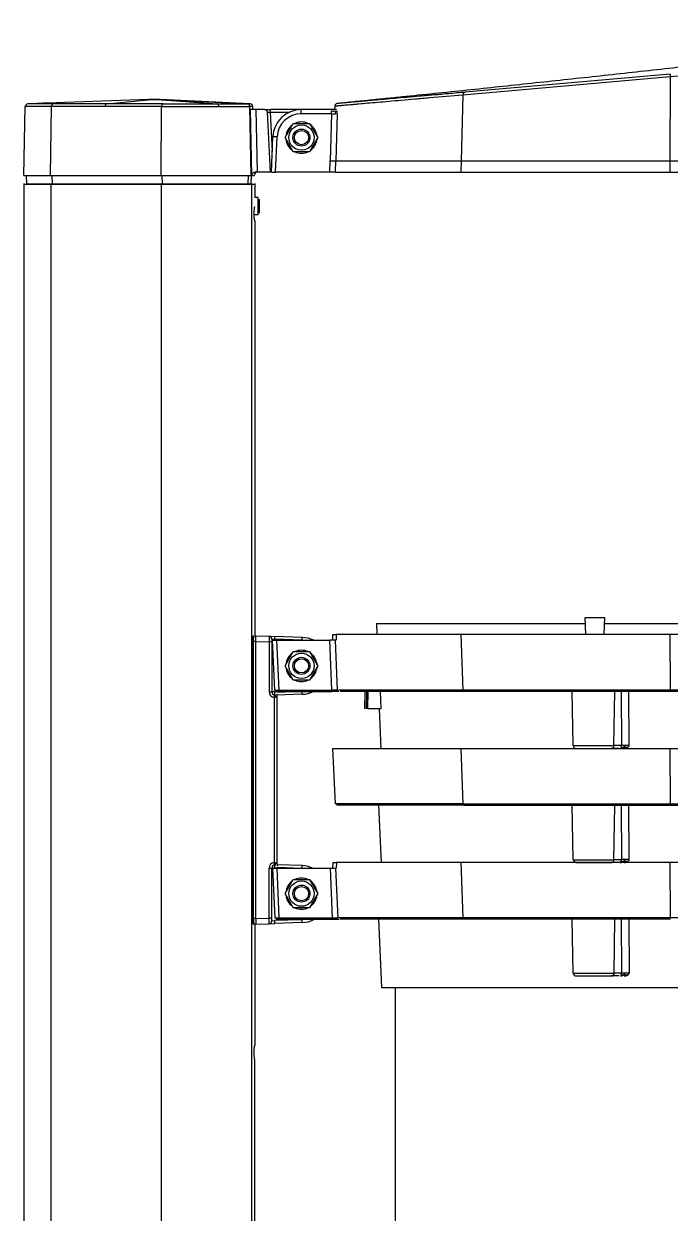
# Model space of a CAD drawing. Extents: x 0 to 170, y 4 to 247.
# Drawn here: x 17.44 to 43.99, y 122.69 to 171.48 of the extents above; entities that cross this region are included whole.
import ezdxf

# ---------------------------------------------------------------- set-up
doc = ezdxf.new("R2010")
doc.units = 0
doc.layers.add('LIVELLO_1', color=160, linetype='Continuous')

# ---------------------------------------------------------------- blocks, each defined once
blk = doc.blocks.new('AI9-BLK1')
at = {"layer": 'LIVELLO_1', "color": 7}
for p, q in [((-62.353, 42.957), (-67.299, 42.784)), ((-64.076, 42.785), (-62.232, 42.957)), ((-62.232, 42.957), (-62.353, 42.957)), ((-62.232, 42.957), (-61.988, 42.957)), ((-61.988, 42.957), (-59.514, 42.784)), ((-61.866, 42.957), (-61.988, 42.957)), ((-58.176, 42.785), (-61.866, 42.957)), ((-61.829, 42.955), (-60.94, 42.914)), ((-67.472, 39.843), (-67.413, 42.669)), ((-66.454, 42.813), (-66.684, 42.806)), ((-66.454, 42.813), (-66.684, 42.806)), ((-66.368, 39.843), (-66.334, 42.67)), ((-61.834, 39.843), (-61.809, 42.67)), ((-61.809, 42.67), (-59.459, 42.669)), ((-61.763, 42.785), (-59.514, 42.784)), ((-58.892, 42.819), (-58.176, 42.785)), ((-57.939, 42.548), (-58.171, 42.548)), ((-58.171, 42.548), (-58.119, 39.845)), ((-58.063, 42.548), (-58.065, 42.67)), ((-57.579, 42.548), (-57.939, 42.548)), ((-57.939, 42.548), (-57.888, 39.976)), ((-57.579, 42.548), (-57.346, 42.548)), ((-56.072, 42.548), (-57.346, 42.548)), ((-56.076, 42.375), (-56.076, 42.547)), ((-54.83, 42.548), (-56.072, 42.548)), ((-54.83, 42.376), (-54.83, 42.498)), ((-54.701, 42.686), (-54.705, 42.547)), ((-57.335, 39.976), (-57.462, 42.437)), ((-56.576, 42.433), (-57.346, 42.433)), ((-54.83, 42.376), (-56.072, 42.376)), ((-54.83, 42.376), (-54.894, 40.448)), ((-54.597, 42.372), (-54.661, 40.444)), ((-57.304, 39.975), (-57.242, 41.429)), ((-57.13, 39.975), (-57.067, 41.424)), ((-54.898, 40.446), (-54.914, 39.975)), ((-54.666, 40.443), (-54.682, 39.975)), ((-54.666, 40.443), (-49.511, 40.443)), ((-49.511, 40.443), (-49.524, 39.975)), ((-49.511, 40.443), (-40.937, 40.443)), ((-40.937, 40.443), (-40.938, 39.975)), ((-67.342, 39.502), (-67.356, 39.843)), ((-66.294, 39.502), (-66.301, 39.843)), ((-61.779, 39.502), (-61.783, 39.843)), ((-58.256, 39.502), (-58.246, 39.843)), ((-58.135, 39.502), (-58.124, 39.843)), ((-58.1, 39.845), (-58.007, 39.845)), ((-57.335, 39.976), (-57.888, 39.976)), ((-57.304, 39.975), (-57.13, 39.975)), ((-54.914, 39.975), (-57.13, 39.975)), ((-54.682, 39.975), (-54.914, 39.975)), ((-54.682, 39.975), (-49.524, 39.975)), ((-67.465, 39.518), (-67.465, -90.124)), ((-66.361, 39.518), (-66.361, -90.124)), ((-61.828, 39.518), (-61.828, -90.124)), ((-58.125, 39.518), (-58.125, -90.124)), ((-57.984, 39.519), (-57.984, 38.937)), ((-57.852, 38.936), (-58.003, 38.936)), ((-57.852, 38.237), (-58.004, 38.237)), ((-57.984, 37.988), (-57.984, 20.946)), ((-44.39, 21.013), (-44.415, 21.712)), ((-44.415, 21.712), (-43.611, 21.712)), ((-43.635, 21.013), (-43.611, 21.712)), ((-54.784, 20.78), (-54.776, 21.013)), ((-54.776, 21.013), (-54.64, 21.013)), ((-54.64, 21.013), (-54.643, 20.78)), ((-52.986, 21.46), (-52.968, 21.013)), ((-52.986, 21.46), (-44.406, 21.46)), ((-49.524, 21.013), (-49.443, 18.735)), ((-43.62, 21.46), (-15.808, 21.46)), ((-40.938, 21.013), (-40.928, 18.735)), ((-58.033, 9.368), (-58.033, 20.726)), ((-57.94, 20.962), (-57.397, 20.942)), ((-57.94, 20.729), (-57.94, 20.962)), ((-57.94, 20.729), (-57.397, 20.709)), ((-57.94, 9.365), (-57.94, 20.729)), ((-57.285, 20.709), (-57.397, 20.709)), ((-57.397, 20.709), (-57.397, 18.664)), ((-57.392, 20.942), (-57.166, 20.935)), ((-57.285, 20.826), (-57.169, 20.817)), ((-57.285, 20.826), (-57.285, 20.709)), ((-57.285, 20.709), (-57.285, 18.664)), ((-57.265, 20.78), (-57.177, 18.735)), ((-57.265, 20.78), (-57.091, 20.78)), ((-56.039, 20.779), (-57.169, 20.817)), ((-56.036, 20.897), (-57.166, 20.935)), ((-57.091, 20.78), (-57.001, 18.735)), ((-57.091, 20.78), (-54.904, 20.78)), ((-54.817, 18.735), (-54.904, 20.78)), ((-54.672, 20.78), (-54.904, 20.78)), ((-54.584, 18.735), (-54.672, 20.78)), ((-57.397, 18.664), (-57.285, 18.664)), ((-57.177, 18.735), (-57.001, 18.735)), ((-57.118, 18.678), (-57.001, 18.678)), ((-56.076, 18.678), (-57.067, 18.642)), ((-57.067, 18.485), (-57.067, 18.564)), ((-56.036, 18.561), (-57.067, 18.524)), ((-57.001, 18.735), (-54.817, 18.735)), ((-57.001, 18.678), (-54.817, 18.678)), ((-54.584, 18.735), (-54.817, 18.735)), ((-54.528, 18.678), (-54.817, 18.678)), ((-49.443, 18.735), (-54.541, 18.735)), ((-49.397, 18.678), (-54.483, 18.678)), ((-53.464, 17.967), (-53.452, 18.678)), ((-53.395, 17.967), (-53.384, 18.678)), ((-53.338, 17.967), (-53.326, 18.678)), ((-52.835, 18.678), (-52.802, 17.967)), ((-40.928, 18.735), (-49.443, 18.735)), ((-40.923, 18.678), (-49.397, 18.678)), ((-44.911, 16.456), (-44.951, 18.678)), ((-43.234, 16.456), (-43.2, 18.678)), ((-42.939, 18.678), (-42.926, 16.456)), ((-42.634, 18.678), (-42.619, 16.463)), ((-12.819, 18.735), (-40.928, 18.735)), ((-12.873, 18.678), (-40.923, 18.678)), ((-57.179, 11.663), (-57.179, 18.431)), ((-57.067, 11.61), (-57.067, 18.485)), ((-52.802, 17.967), (-53.338, 17.967)), ((-52.879, 17.967), (-52.807, 16.331)), ((-54.787, 16.337), (-54.686, 14.064)), ((-49.519, 16.337), (-49.437, 14.064)), ((-44.911, 16.456), (-43.234, 16.456)), ((-44.796, 16.341), (-43.335, 16.341)), ((-43.026, 16.341), (-43.335, 16.341)), ((-42.926, 16.456), (-43.234, 16.456)), ((-40.934, 16.337), (-40.924, 14.064)), ((-54.532, 14.064), (-54.686, 14.064)), ((-54.475, 14.007), (-54.629, 14.007)), ((-49.437, 14.064), (-54.532, 14.064)), ((-49.389, 14.007), (-54.475, 14.007)), ((-52.902, 14.007), (-52.799, 11.665)), ((-40.928, 14.053), (-49.443, 14.053)), ((-40.923, 13.996), (-49.397, 13.996)), ((-44.907, 11.791), (-44.947, 14.007)), ((-43.234, 11.777), (-43.2, 13.996)), ((-42.939, 13.996), (-42.926, 11.777)), ((-42.634, 13.996), (-42.619, 11.783)), ((-12.819, 14.053), (-40.928, 14.053)), ((-12.873, 13.996), (-40.923, 13.996)), ((-44.911, 11.777), (-43.234, 11.777)), ((-42.926, 11.777), (-43.234, 11.777)), ((-57.397, 11.431), (-57.285, 11.431)), ((-57.397, 9.383), (-57.397, 11.431)), ((-57.256, 11.432), (-57.167, 9.392)), ((-57.256, 11.432), (-57.081, 11.432)), ((-57.081, 11.432), (-56.991, 9.393)), ((-57.067, 11.61), (-57.067, 11.53)), ((-56.058, 11.416), (-57.067, 11.452)), ((-54.895, 11.432), (-54.809, 9.393)), ((-54.776, 11.432), (-54.768, 11.665)), ((-54.768, 11.665), (-54.631, 11.665)), ((-54.663, 11.432), (-54.577, 9.392)), ((-54.631, 11.665), (-54.636, 11.432)), ((-49.519, 11.665), (-49.437, 9.392)), ((-44.796, 11.662), (-43.335, 11.662)), ((-43.026, 11.662), (-43.335, 11.662)), ((-40.934, 11.665), (-40.924, 9.392)), ((-57.94, 9.365), (-58.033, 9.368)), ((-57.94, 9.365), (-57.397, 9.383)), ((-57.94, 9.365), (-57.94, 9.132)), ((-57.285, 9.383), (-57.397, 9.383)), ((-57.285, 9.269), (-57.169, 9.277)), ((-56.061, 9.315), (-57.169, 9.277)), ((-57.167, 9.392), (-56.991, 9.393)), ((-56.991, 9.393), (-54.809, 9.393)), ((-54.809, 9.393), (-54.577, 9.392)), ((-54.809, 9.337), (-54.519, 9.337)), ((-49.437, 9.392), (-54.532, 9.392)), ((-49.389, 9.337), (-54.475, 9.337)), ((-52.902, 9.337), (-52.78, 6.539)), ((-40.924, 9.392), (-49.437, 9.392)), ((-40.918, 9.337), (-49.389, 9.337)), ((-44.907, 7.119), (-44.947, 9.337)), ((-43.23, 7.119), (-43.196, 9.337)), ((-42.935, 9.337), (-42.92, 7.119)), ((-42.629, 9.337), (-42.614, 7.125)), ((-12.822, 9.392), (-40.924, 9.392)), ((-57.984, 9.14), (-57.984, 4.158)), ((-57.94, 9.132), (-57.397, 9.152)), ((-57.392, 9.152), (-57.166, 9.159)), ((-56.036, 9.199), (-57.166, 9.159)), ((-44.907, 7.119), (-43.23, 7.119)), ((-44.79, 7.006), (-43.33, 7.006)), ((-43.022, 7.006), (-43.33, 7.006)), ((-42.92, 7.119), (-43.23, 7.119)), ((-52.78, 6.539), (-16.01, 6.539)), ((-58.003, 3.596), (-58.003, -90.124))]:
    blk.add_line(p, q, dxfattribs=at)
for points in [[(-40.923, 43.998), (-49.352, 43.258), (-49.359, 43.258), (-49.364, 43.256), (-49.372, 43.253), (-49.378, 43.25), (-49.385, 43.248), (-49.39, 43.243), (-49.397, 43.239), (-49.402, 43.235), (-49.407, 43.229), (-49.411, 43.222), (-49.415, 43.215), (-49.42, 43.209), (-49.424, 43.201), (-49.427, 43.195), (-49.43, 43.187), (-49.432, 43.18), (-49.433, 43.171), (-49.434, 43.162), (-49.436, 43.154), (-49.436, 43.145)], [(-40.923, 43.998), (-40.923, 43.998), (-40.924, 43.998), (-40.924, 43.997), (-40.925, 43.997), (-40.925, 43.995), (-40.925, 43.992), (-40.927, 43.985), (-40.928, 43.96), (-40.927, 43.92), (-40.925, 43.886)], [(-40.925, 43.886), (-49.436, 43.145), (-49.511, 40.443)], [(-62.11, 42.961), (-62.141, 42.961), (-62.171, 42.96), (-62.202, 42.958), (-62.232, 42.957)], [(-61.988, 42.957), (-62.019, 42.958), (-62.049, 42.96), (-62.08, 42.961), (-62.11, 42.961)], [(-66.269, 42.785), (-66.272, 42.785), (-66.275, 42.784), (-66.278, 42.784), (-66.279, 42.782), (-66.282, 42.782), (-66.283, 42.781), (-66.287, 42.781), (-66.293, 42.776), (-66.297, 42.774), (-66.301, 42.769), (-66.306, 42.765), (-66.308, 42.76), (-66.313, 42.754), (-66.318, 42.748), (-66.32, 42.74), (-66.323, 42.733), (-66.327, 42.718), (-66.332, 42.701), (-66.333, 42.687), (-66.334, 42.67)], [(-64.076, 42.785), (-64.079, 42.785), (-64.08, 42.785), (-64.083, 42.784), (-64.084, 42.784), (-64.087, 42.782), (-64.089, 42.782), (-64.092, 42.781), (-64.093, 42.779), (-64.097, 42.776), (-64.101, 42.771), (-64.104, 42.768), (-64.109, 42.762), (-64.112, 42.757), (-64.115, 42.751), (-64.118, 42.744), (-64.123, 42.73), (-64.126, 42.714), (-64.13, 42.698), (-64.13, 42.686), (-64.132, 42.67)], [(-61.763, 42.785), (-61.764, 42.785), (-61.765, 42.784), (-61.767, 42.784), (-61.768, 42.782), (-61.771, 42.782), (-61.773, 42.781), (-61.775, 42.781), (-61.776, 42.778), (-61.777, 42.776), (-61.782, 42.774), (-61.785, 42.769), (-61.787, 42.765), (-61.79, 42.76), (-61.793, 42.754), (-61.797, 42.74), (-61.802, 42.725), (-61.805, 42.71), (-61.808, 42.693), (-61.809, 42.67)], [(-59.459, 42.669), (-59.459, 42.687), (-59.461, 42.704), (-59.464, 42.72), (-59.47, 42.735), (-59.471, 42.743), (-59.475, 42.75), (-59.478, 42.755), (-59.482, 42.762), (-59.485, 42.765), (-59.489, 42.769), (-59.493, 42.774), (-59.495, 42.776), (-59.496, 42.778), (-59.499, 42.778), (-59.502, 42.781), (-59.503, 42.781), (-59.507, 42.782), (-59.508, 42.782), (-59.51, 42.784), (-59.512, 42.784), (-59.514, 42.784)], [(-58.129, 39.843), (-58.189, 42.67), (-58.189, 42.68), (-58.19, 42.69), (-58.192, 42.698), (-58.195, 42.706), (-58.197, 42.714), (-58.202, 42.721), (-58.205, 42.728), (-58.209, 42.737), (-58.216, 42.744), (-58.221, 42.751), (-58.228, 42.757), (-58.236, 42.762), (-58.241, 42.768), (-58.25, 42.771), (-58.257, 42.775), (-58.265, 42.778), (-58.273, 42.781), (-58.282, 42.782), (-58.29, 42.784), (-58.299, 42.785)], [(-57.262, 40.829), (-57.346, 42.433), (-57.346, 42.548)], [(-54.624, 42.548), (-54.727, 42.548), (-54.83, 42.548)], [(-56.403, 41.982), (-55.732, 41.982), (-55.395, 41.399), (-55.732, 40.817), (-56.403, 40.817), (-56.74, 41.399), (-56.403, 41.982)], [(-54.83, 42.376), (-54.787, 42.375), (-54.745, 42.374), (-54.707, 42.374), (-54.672, 42.372)], [(-57.067, 41.424), (-57.133, 41.427), (-57.189, 41.429), (-57.227, 41.43), (-57.239, 41.43), (-57.24, 41.429), (-57.242, 41.429)], [(-54.898, 40.446), (-54.814, 40.443), (-54.741, 40.44), (-54.69, 40.44), (-54.666, 40.443)], [(-67.472, 39.843), (-66.368, 39.843), (-61.834, 39.843), (-58.129, 39.843), (-58.007, 39.843)], [(-49.524, 39.975), (-40.938, 39.975), (-12.729, 39.975), (-11.67, 39.975)], [(-67.471, 39.491), (-66.366, 39.491), (-61.834, 39.491), (-58.129, 39.491), (-58.007, 39.491)], [(-67.342, 39.502), (-66.294, 39.502), (-61.779, 39.502), (-58.256, 39.502), (-58.135, 39.502)], [(-57.852, 38.237), (-57.852, 38.586), (-57.852, 38.936)], [(-57.794, 38.295), (-57.794, 38.586), (-57.794, 38.878)], [(-11.669, 21.013), (-12.729, 21.013), (-40.938, 21.013), (-49.524, 21.013), (-54.64, 21.013)], [(-57.169, 20.817), (-57.167, 20.863), (-57.166, 20.901), (-57.166, 20.925), (-57.166, 20.935)], [(-56.039, 20.78), (-56.037, 20.823), (-56.036, 20.861), (-56.036, 20.887), (-56.036, 20.897)], [(-56.403, 20.311), (-55.732, 20.311), (-55.395, 19.728), (-55.732, 19.146), (-56.403, 19.146), (-56.74, 19.728), (-56.403, 20.311)], [(-57.067, 18.656), (-57.169, 18.664), (-57.285, 18.664)], [(-57.185, 18.431), (-57.181, 18.476), (-57.178, 18.513), (-57.178, 18.539), (-57.178, 18.546), (-57.178, 18.547)], [(-57.169, 18.664), (-57.173, 18.619), (-57.177, 18.581), (-57.178, 18.556), (-57.178, 18.547)], [(-56.036, 18.561), (-56.036, 18.561), (-56.036, 18.573), (-56.036, 18.601), (-56.037, 18.638), (-56.039, 18.678)], [(-11.67, 16.331), (-12.729, 16.331), (-40.938, 16.331), (-49.524, 16.331), (-54.64, 16.331), (-54.794, 16.331)], [(-43.335, 16.341), (-43.327, 16.343), (-43.32, 16.344), (-43.313, 16.345), (-43.303, 16.348), (-43.296, 16.351), (-43.289, 16.355), (-43.283, 16.361), (-43.276, 16.365), (-43.27, 16.371), (-43.264, 16.377), (-43.259, 16.384), (-43.254, 16.389), (-43.249, 16.398), (-43.245, 16.405), (-43.242, 16.414), (-43.239, 16.422), (-43.237, 16.43), (-43.235, 16.439), (-43.234, 16.449), (-43.234, 16.456)], [(-42.955, 16.377), (-42.951, 16.384), (-42.944, 16.389), (-42.94, 16.398), (-42.936, 16.405), (-42.935, 16.414), (-42.93, 16.422), (-42.929, 16.43), (-42.927, 16.439), (-42.926, 16.449), (-42.926, 16.456)], [(-42.79, 16.463), (-42.832, 16.462), (-42.869, 16.46), (-42.9, 16.459), (-42.926, 16.456)], [(-42.619, 16.463), (-42.66, 16.463), (-42.703, 16.463), (-42.749, 16.463), (-42.79, 16.463)], [(-43.335, 11.662), (-43.327, 11.662), (-43.32, 11.662), (-43.313, 11.665), (-43.303, 11.666), (-43.298, 11.671), (-43.289, 11.673), (-43.283, 11.678), (-43.276, 11.682), (-43.27, 11.689), (-43.264, 11.695), (-43.259, 11.702), (-43.254, 11.709), (-43.249, 11.716), (-43.245, 11.724), (-43.242, 11.732), (-43.239, 11.74), (-43.237, 11.747), (-43.235, 11.759), (-43.234, 11.767), (-43.234, 11.777)], [(-42.955, 11.695), (-42.951, 11.702), (-42.944, 11.709), (-42.94, 11.716), (-42.936, 11.724), (-42.935, 11.732), (-42.93, 11.74), (-42.929, 11.747), (-42.927, 11.759), (-42.926, 11.767), (-42.926, 11.777)], [(-42.79, 11.781), (-42.832, 11.781), (-42.869, 11.78), (-42.9, 11.779), (-42.926, 11.777)], [(-42.619, 11.783), (-42.66, 11.783), (-42.703, 11.783), (-42.749, 11.783), (-42.79, 11.781)], [(-57.067, 11.439), (-57.169, 11.431), (-57.285, 11.431)], [(-57.285, 9.269), (-57.285, 9.383), (-57.285, 11.431)], [(-57.178, 11.547), (-57.178, 11.547), (-57.178, 11.55), (-57.178, 11.57), (-57.181, 11.601), (-57.182, 11.643), (-57.185, 11.663)], [(-57.178, 11.547), (-57.178, 11.547), (-57.178, 11.536), (-57.177, 11.509), (-57.172, 11.469), (-57.169, 11.431)], [(-57.081, 11.432), (-54.895, 11.432), (-54.665, 11.432)], [(-56.039, 11.416), (-56.037, 11.462), (-56.036, 11.497), (-56.036, 11.524), (-56.036, 11.533)], [(-11.672, 11.665), (-12.732, 11.665), (-40.934, 11.665), (-49.519, 11.665), (-54.631, 11.665)], [(-56.403, 10.967), (-55.732, 10.967), (-55.395, 10.384), (-55.732, 9.801), (-56.403, 9.801), (-56.74, 10.384), (-56.403, 10.967)], [(-57.166, 9.159), (-57.166, 9.159), (-57.166, 9.171), (-57.166, 9.198), (-57.167, 9.237), (-57.169, 9.277)], [(-57.109, 9.337), (-56.991, 9.337), (-54.809, 9.337)], [(-56.036, 9.199), (-56.036, 9.199), (-56.036, 9.211), (-56.036, 9.237), (-56.037, 9.276), (-56.039, 9.315)], [(-43.33, 7.006), (-43.322, 7.006), (-43.315, 7.007), (-43.306, 7.008), (-43.299, 7.01), (-43.292, 7.014), (-43.285, 7.017), (-43.277, 7.021), (-43.271, 7.026), (-43.264, 7.033), (-43.26, 7.038), (-43.254, 7.045), (-43.249, 7.053), (-43.245, 7.06), (-43.241, 7.067), (-43.237, 7.075), (-43.235, 7.084), (-43.232, 7.094), (-43.231, 7.102), (-43.23, 7.111), (-43.23, 7.119)], [(-42.951, 7.038), (-42.946, 7.045), (-42.94, 7.053), (-42.936, 7.06), (-42.932, 7.067), (-42.929, 7.075), (-42.926, 7.084), (-42.925, 7.094), (-42.922, 7.102), (-42.922, 7.111), (-42.92, 7.119)], [(-42.786, 7.125), (-42.827, 7.124), (-42.864, 7.124), (-42.895, 7.121), (-42.92, 7.119)], [(-42.614, 7.125), (-42.656, 7.126), (-42.699, 7.126), (-42.743, 7.125), (-42.786, 7.125)]]:
    blk.add_lwpolyline(points, dxfattribs=at)
for centre, radius in [((-56.068, 41.399), 0.519), ((-56.068, 41.399), 0.35), ((-56.068, 41.399), 0.292), ((-56.068, 19.728), 0.519), ((-56.068, 19.728), 0.35), ((-56.068, 19.728), 0.292), ((-56.068, 10.384), 0.519), ((-56.068, 10.384), 0.35), ((-56.068, 10.384), 0.292)]:
    blk.add_circle(centre, radius, dxfattribs=at)
for points, knots in [([(-17.348, 46.068), (-18.236, 45.998), (-19.123, 45.93), (-20.011, 45.864), (-20.898, 45.797), (-21.786, 45.73), (-22.674, 45.667), (-23.563, 45.603), (-24.45, 45.542), (-25.339, 45.479), (-25.783, 45.448), (-26.227, 45.418), (-26.671, 45.387), (-27.115, 45.359), (-27.56, 45.327), (-28.004, 45.299), (-28.447, 45.268), (-28.892, 45.24), (-29.337, 45.211), (-29.779, 45.181), (-30.224, 45.152), (-30.669, 45.123), (-31.113, 45.095), (-31.558, 45.066), (-32.001, 45.038), (-32.223, 45.024), (-32.445, 45.011), (-32.668, 44.997), (-32.89, 44.984), (-33.113, 44.969), (-33.335, 44.956), (-33.557, 44.942), (-33.777, 44.927), (-34.001, 44.913), (-34.112, 44.906), (-34.223, 44.9), (-34.334, 44.893), (-34.445, 44.886), (-34.556, 44.879), (-34.667, 44.872), (-34.779, 44.866), (-34.889, 44.858), (-34.999, 44.851), (-35.112, 44.844), (-35.221, 44.838), (-35.334, 44.831), (-35.389, 44.828), (-35.446, 44.825), (-35.5, 44.821), (-35.556, 44.818), (-35.611, 44.815), (-35.668, 44.811), (-35.723, 44.808), (-35.778, 44.805), (-35.833, 44.801), (-35.888, 44.797), (-35.945, 44.794), (-36, 44.788), (-36.028, 44.787), (-36.056, 44.784), (-36.083, 44.78), (-36.111, 44.777), (-36.138, 44.774), (-36.166, 44.771), (-36.221, 44.766), (-36.276, 44.76), (-36.333, 44.753), (-36.387, 44.747), (-36.442, 44.742), (-36.497, 44.734), (-36.554, 44.727), (-36.609, 44.722), (-36.663, 44.714), (-36.775, 44.703), (-36.885, 44.69), (-36.996, 44.678), (-37.106, 44.665), (-37.216, 44.652), (-37.327, 44.641), (-37.438, 44.628), (-37.547, 44.615), (-37.66, 44.603), (-37.769, 44.591), (-37.88, 44.578), (-37.991, 44.565), (-38.211, 44.541), (-38.432, 44.516), (-38.655, 44.49), (-38.875, 44.468), (-39.098, 44.442), (-39.319, 44.418), (-39.539, 44.394), (-39.76, 44.368), (-39.983, 44.344), (-40.424, 44.295), (-40.866, 44.245), (-41.309, 44.198), (-41.752, 44.148), (-42.194, 44.1), (-42.637, 44.052), (-43.079, 44.002), (-43.521, 43.956), (-43.964, 43.907), (-44.406, 43.859), (-44.849, 43.812), (-45.292, 43.763), (-45.734, 43.716), (-46.177, 43.669), (-46.62, 43.622), (-47.062, 43.574), (-47.505, 43.526), (-47.948, 43.48), (-48.389, 43.433), (-48.833, 43.387), (-49.276, 43.34), (-49.719, 43.294), (-50.161, 43.248), (-50.603, 43.202), (-51.047, 43.155), (-51.49, 43.111), (-51.933, 43.066), (-52.154, 43.042), (-52.375, 43.021), (-52.597, 42.998), (-52.818, 42.975), (-53.04, 42.954), (-53.262, 42.931), (-53.484, 42.908), (-53.704, 42.887), (-53.926, 42.866), (-54.147, 42.842), (-54.368, 42.819), (-54.59, 42.798)], [0, 0, 0, 0, 1, 1, 1, 2, 2, 2, 3, 3, 3, 4, 4, 4, 5, 5, 5, 6, 6, 6, 7, 7, 7, 8, 8, 8, 9, 9, 9, 10, 10, 10, 11, 11, 11, 12, 12, 12, 13, 13, 13, 14, 14, 14, 15, 15, 15, 16, 16, 16, 17, 17, 17, 18, 18, 18, 19, 19, 19, 20, 20, 20, 21, 21, 21, 22, 22, 22, 23, 23, 23, 24, 24, 24, 25, 25, 25, 26, 26, 26, 27, 27, 27, 28, 28, 28, 29, 29, 29, 30, 30, 30, 31, 31, 31, 32, 32, 32, 33, 33, 33, 34, 34, 34, 35, 35, 35, 36, 36, 36, 37, 37, 37, 38, 38, 38, 39, 39, 39, 40, 40, 40, 41, 41, 41, 42, 42, 42, 43, 43, 43, 44, 44, 44, 44]), ([(-17.258, 46.035), (-17.258, 46.035), (-17.258, 46.035), (-17.258, 46.035), (-17.258, 46.035), (-17.259, 46.035), (-17.259, 46.034), (-17.259, 46.034), (-17.261, 46.034), (-17.261, 46.034), (-17.261, 46.034), (-17.264, 46.034), (-17.264, 46.034), (-17.264, 46.034), (-17.268, 46.034), (-17.268, 46.034), (-17.269, 46.034), (-17.272, 46.034), (-17.275, 46.034), (-17.278, 46.033), (-17.283, 46.033), (-17.286, 46.033), (-17.29, 46.031), (-17.294, 46.031), (-17.299, 46.031), (-17.303, 46.031), (-17.308, 46.03), (-17.313, 46.03), (-17.319, 46.03), (-17.325, 46.03), (-17.329, 46.028), (-17.344, 46.028), (-17.357, 46.026), (-17.369, 46.026), (-17.384, 46.023), (-17.4, 46.023), (-17.416, 46.021), (-17.435, 46.018), (-17.454, 46.017), (-17.471, 46.016), (-17.491, 46.014), (-17.512, 46.013), (-17.533, 46.008), (-17.556, 46.007), (-17.579, 46.006), (-17.601, 46.003), (-17.627, 46.001), (-17.652, 46), (-17.676, 45.997), (-17.733, 45.991), (-17.789, 45.987), (-17.845, 45.981), (-17.908, 45.976), (-17.972, 45.97), (-18.035, 45.964), (-18.106, 45.959), (-18.177, 45.952), (-18.247, 45.945), (-18.324, 45.938), (-18.401, 45.93), (-18.478, 45.925), (-18.563, 45.916), (-18.646, 45.909), (-18.728, 45.902), (-18.816, 45.895), (-18.905, 45.886), (-18.994, 45.878), (-19.087, 45.869), (-19.181, 45.861), (-19.274, 45.852), (-19.373, 45.844), (-19.472, 45.835), (-19.569, 45.825), (-19.672, 45.817), (-19.776, 45.807), (-19.88, 45.798), (-20.098, 45.78), (-20.317, 45.759), (-20.537, 45.74), (-20.652, 45.73), (-20.767, 45.72), (-20.881, 45.71), (-21.001, 45.698), (-21.119, 45.688), (-21.238, 45.677), (-21.36, 45.667), (-21.484, 45.655), (-21.606, 45.644), (-21.733, 45.632), (-21.859, 45.622), (-21.984, 45.611), (-22.245, 45.589), (-22.507, 45.564), (-22.768, 45.54), (-23.041, 45.515), (-23.316, 45.491), (-23.589, 45.466), (-23.875, 45.441), (-24.16, 45.415), (-24.445, 45.389), (-24.741, 45.363), (-25.038, 45.335), (-25.334, 45.309), (-25.642, 45.281), (-25.948, 45.254), (-26.256, 45.225), (-26.575, 45.197), (-26.891, 45.169), (-27.211, 45.139), (-27.538, 45.109), (-27.867, 45.078), (-28.196, 45.048), (-28.534, 45.017), (-28.874, 44.985), (-29.213, 44.954), (-29.563, 44.923), (-29.913, 44.889), (-30.262, 44.856), (-30.623, 44.824), (-30.984, 44.79), (-31.344, 44.757), (-32.097, 44.686), (-32.851, 44.615), (-33.603, 44.544), (-33.996, 44.509), (-34.388, 44.472), (-34.78, 44.434), (-35.181, 44.398), (-35.582, 44.36), (-35.984, 44.324), (-36.393, 44.286), (-36.801, 44.248), (-37.21, 44.212), (-37.415, 44.192), (-37.623, 44.174), (-37.829, 44.157), (-38.036, 44.138), (-38.242, 44.12), (-38.448, 44.102), (-38.862, 44.066), (-39.275, 44.031), (-39.688, 43.994), (-40.1, 43.958), (-40.513, 43.923), (-40.925, 43.886), (-40.925, 43.886), (-40.937, 40.443), (-40.937, 40.443), (-40.937, 40.443), (-12.744, 40.443), (-12.744, 40.443), (-12.744, 40.443), (-11.685, 40.443), (-11.685, 40.443)], [0, 0, 0, 0, 1, 1, 1, 2, 2, 2, 3, 3, 3, 4, 4, 4, 5, 5, 5, 6, 6, 6, 7, 7, 7, 8, 8, 8, 9, 9, 9, 10, 10, 10, 11, 11, 11, 12, 12, 12, 13, 13, 13, 14, 14, 14, 15, 15, 15, 16, 16, 16, 17, 17, 17, 18, 18, 18, 19, 19, 19, 20, 20, 20, 21, 21, 21, 22, 22, 22, 23, 23, 23, 24, 24, 24, 25, 25, 25, 26, 26, 26, 27, 27, 27, 28, 28, 28, 29, 29, 29, 30, 30, 30, 31, 31, 31, 32, 32, 32, 33, 33, 33, 34, 34, 34, 35, 35, 35, 36, 36, 36, 37, 37, 37, 38, 38, 38, 39, 39, 39, 40, 40, 40, 41, 41, 41, 42, 42, 42, 43, 43, 43, 44, 44, 44, 45, 45, 45, 46, 46, 46, 47, 47, 47, 48, 48, 48, 49, 49, 49, 50, 50, 50, 51, 51, 51, 51]), ([(-61.829, 42.955), (-61.638, 42.947), (-61.446, 42.938), (-61.254, 42.928), (-61.084, 42.92), (-60.916, 42.913), (-60.748, 42.904), (-60.57, 42.897), (-60.393, 42.89), (-60.214, 42.88), (-60.025, 42.872), (-59.836, 42.864), (-59.649, 42.854), (-59.456, 42.846), (-59.263, 42.836), (-59.069, 42.828), (-58.931, 42.821), (-58.795, 42.815), (-58.658, 42.808), (-58.497, 42.801), (-58.337, 42.792), (-58.176, 42.785)], [0, 0, 0, 0, 1, 1, 1, 2, 2, 2, 3, 3, 3, 4, 4, 4, 5, 5, 5, 6, 6, 6, 7, 7, 7, 7]), ([(-49.436, 43.145), (-49.889, 43.107), (-50.344, 43.067), (-50.799, 43.028), (-51.001, 43.009), (-51.204, 42.992), (-51.409, 42.972), (-51.594, 42.957), (-51.782, 42.941), (-51.97, 42.925), (-52.139, 42.91), (-52.309, 42.894), (-52.481, 42.88), (-52.635, 42.867), (-52.788, 42.852), (-52.942, 42.839), (-53.078, 42.828), (-53.215, 42.816), (-53.351, 42.805), (-53.469, 42.794), (-53.588, 42.782), (-53.706, 42.772), (-53.76, 42.768), (-53.811, 42.764), (-53.864, 42.758), (-53.912, 42.755), (-53.961, 42.751), (-54.009, 42.747), (-54.051, 42.743), (-54.096, 42.738), (-54.14, 42.735), (-54.179, 42.731), (-54.218, 42.728), (-54.257, 42.724), (-54.291, 42.721), (-54.326, 42.718), (-54.361, 42.715), (-54.39, 42.713), (-54.421, 42.71), (-54.451, 42.707), (-54.477, 42.706), (-54.501, 42.703), (-54.528, 42.701), (-54.538, 42.7), (-54.548, 42.7), (-54.56, 42.698), (-54.57, 42.697), (-54.58, 42.697), (-54.589, 42.696), (-54.597, 42.694), (-54.606, 42.694), (-54.615, 42.694), (-54.622, 42.693), (-54.631, 42.693), (-54.638, 42.693), (-54.644, 42.691), (-54.65, 42.691), (-54.657, 42.691), (-54.663, 42.69), (-54.667, 42.689), (-54.673, 42.689), (-54.677, 42.689), (-54.68, 42.689), (-54.685, 42.687), (-54.685, 42.687), (-54.69, 42.687), (-54.69, 42.687), (-54.69, 42.687), (-54.692, 42.687), (-54.694, 42.687), (-54.694, 42.687), (-54.697, 42.687), (-54.697, 42.687), (-54.697, 42.687), (-54.698, 42.687), (-54.698, 42.687), (-54.699, 42.686), (-54.699, 42.686), (-54.701, 42.686)], [0, 0, 0, 0, 1, 1, 1, 2, 2, 2, 3, 3, 3, 4, 4, 4, 5, 5, 5, 6, 6, 6, 7, 7, 7, 8, 8, 8, 9, 9, 9, 10, 10, 10, 11, 11, 11, 12, 12, 12, 13, 13, 13, 14, 14, 14, 15, 15, 15, 16, 16, 16, 17, 17, 17, 18, 18, 18, 19, 19, 19, 20, 20, 20, 21, 21, 21, 22, 22, 22, 23, 23, 23, 24, 24, 24, 25, 25, 25, 26, 26, 26, 26]), ([(-49.352, 43.258), (-49.572, 43.239), (-49.791, 43.219), (-50.01, 43.201), (-50.216, 43.184), (-50.422, 43.164), (-50.628, 43.147), (-50.82, 43.13), (-51.012, 43.113), (-51.204, 43.094), (-51.382, 43.08), (-51.56, 43.064), (-51.738, 43.049), (-51.902, 43.035), (-52.066, 43.021), (-52.229, 43.006), (-52.378, 42.994), (-52.527, 42.978), (-52.676, 42.965), (-52.809, 42.955), (-52.944, 42.944), (-53.076, 42.931), (-53.196, 42.92), (-53.315, 42.91), (-53.432, 42.9), (-53.535, 42.892), (-53.639, 42.882), (-53.742, 42.873), (-53.829, 42.866), (-53.916, 42.857), (-54.003, 42.85), (-54.074, 42.843), (-54.147, 42.838), (-54.218, 42.83), (-54.274, 42.826), (-54.329, 42.821), (-54.385, 42.816), (-54.425, 42.813), (-54.464, 42.811), (-54.503, 42.806), (-54.528, 42.805), (-54.551, 42.804), (-54.575, 42.799)], [0, 0, 0, 0, 1, 1, 1, 2, 2, 2, 3, 3, 3, 4, 4, 4, 5, 5, 5, 6, 6, 6, 7, 7, 7, 8, 8, 8, 9, 9, 9, 10, 10, 10, 11, 11, 11, 12, 12, 12, 13, 13, 13, 14, 14, 14, 14]), ([(-66.334, 42.67), (-66.334, 42.67), (-66.603, 42.67), (-66.603, 42.67), (-66.603, 42.67), (-66.842, 42.67), (-66.842, 42.67), (-66.842, 42.67), (-66.946, 42.67), (-66.946, 42.67), (-66.946, 42.67), (-67.042, 42.67), (-67.042, 42.67), (-67.072, 42.67), (-67.099, 42.669), (-67.128, 42.669), (-67.128, 42.669), (-67.202, 42.669), (-67.202, 42.669), (-67.202, 42.669), (-67.266, 42.669), (-67.266, 42.669), (-67.266, 42.669), (-67.318, 42.669), (-67.318, 42.669), (-67.318, 42.669), (-67.341, 42.669), (-67.341, 42.669), (-67.341, 42.669), (-67.36, 42.669), (-67.36, 42.669), (-67.36, 42.669), (-67.377, 42.669), (-67.377, 42.669), (-67.377, 42.669), (-67.389, 42.669), (-67.389, 42.669), (-67.389, 42.669), (-67.399, 42.669), (-67.399, 42.669), (-67.399, 42.669), (-67.407, 42.669), (-67.407, 42.669), (-67.407, 42.669), (-67.41, 42.669), (-67.41, 42.669), (-67.41, 42.669), (-67.411, 42.669), (-67.411, 42.669), (-67.411, 42.669), (-67.413, 42.669), (-67.413, 42.669)], [0, 0, 0, 0, 1, 1, 1, 2, 2, 2, 3, 3, 3, 4, 4, 4, 5, 5, 5, 6, 6, 6, 7, 7, 7, 8, 8, 8, 9, 9, 9, 10, 10, 10, 11, 11, 11, 12, 12, 12, 13, 13, 13, 14, 14, 14, 15, 15, 15, 16, 16, 16, 17, 17, 17, 17]), ([(-66.269, 42.785), (-66.357, 42.785), (-66.442, 42.785), (-66.528, 42.784), (-66.528, 42.784), (-66.754, 42.784), (-66.754, 42.784), (-66.754, 42.784), (-66.854, 42.784), (-66.854, 42.784), (-66.854, 42.784), (-66.946, 42.784), (-66.946, 42.784), (-66.946, 42.784), (-67.028, 42.784), (-67.028, 42.784), (-67.028, 42.784), (-67.099, 42.784), (-67.099, 42.784), (-67.099, 42.784), (-67.16, 42.784), (-67.16, 42.784), (-67.16, 42.784), (-67.211, 42.784), (-67.211, 42.784), (-67.211, 42.784), (-67.233, 42.784), (-67.233, 42.784), (-67.233, 42.784), (-67.25, 42.784), (-67.25, 42.784), (-67.25, 42.784), (-67.266, 42.784), (-67.266, 42.784), (-67.27, 42.784), (-67.273, 42.784), (-67.277, 42.784), (-67.277, 42.784), (-67.288, 42.784), (-67.288, 42.784), (-67.288, 42.784), (-67.292, 42.784), (-67.292, 42.784), (-67.292, 42.784), (-67.295, 42.784), (-67.295, 42.784), (-67.295, 42.784), (-67.298, 42.784), (-67.298, 42.784), (-67.298, 42.784), (-67.299, 42.784), (-67.299, 42.784), (-67.299, 42.784), (-67.301, 42.784), (-67.301, 42.784)], [0, 0, 0, 0, 1, 1, 1, 2, 2, 2, 3, 3, 3, 4, 4, 4, 5, 5, 5, 6, 6, 6, 7, 7, 7, 8, 8, 8, 9, 9, 9, 10, 10, 10, 11, 11, 11, 12, 12, 12, 13, 13, 13, 14, 14, 14, 15, 15, 15, 16, 16, 16, 17, 17, 17, 18, 18, 18, 18]), ([(-64.132, 42.67), (-64.132, 42.67), (-64.88, 42.67), (-64.88, 42.67), (-64.88, 42.67), (-65.614, 42.67), (-65.614, 42.67), (-65.855, 42.67), (-66.093, 42.67), (-66.334, 42.67)], [0, 0, 0, 0, 1, 1, 1, 2, 2, 2, 3, 3, 3, 3]), ([(-61.809, 42.67), (-62.07, 42.67), (-62.334, 42.67), (-62.595, 42.67), (-62.595, 42.67), (-63.369, 42.67), (-63.369, 42.67), (-63.369, 42.67), (-64.132, 42.67), (-64.132, 42.67)], [0, 0, 0, 0, 1, 1, 1, 2, 2, 2, 3, 3, 3, 3]), ([(-58.065, 42.67), (-58.065, 42.67), (-58.068, 42.67), (-58.068, 42.67), (-58.068, 42.67), (-58.075, 42.67), (-58.075, 42.67), (-58.075, 42.67), (-58.089, 42.67), (-58.089, 42.67), (-58.089, 42.67), (-58.106, 42.67), (-58.106, 42.67), (-58.106, 42.67), (-58.128, 42.67), (-58.128, 42.67), (-58.128, 42.67), (-58.155, 42.67), (-58.155, 42.67), (-58.167, 42.67), (-58.177, 42.67), (-58.189, 42.67)], [0, 0, 0, 0, 1, 1, 1, 2, 2, 2, 3, 3, 3, 4, 4, 4, 5, 5, 5, 6, 6, 6, 7, 7, 7, 7]), ([(-57.462, 42.437), (-57.462, 42.437), (-57.462, 42.437), (-57.462, 42.437), (-57.462, 42.437), (-57.46, 42.437), (-57.46, 42.437), (-57.46, 42.437), (-57.457, 42.437), (-57.457, 42.437), (-57.457, 42.437), (-57.452, 42.437), (-57.452, 42.437), (-57.452, 42.437), (-57.445, 42.437), (-57.445, 42.437), (-57.445, 42.437), (-57.437, 42.437), (-57.437, 42.437), (-57.43, 42.437), (-57.425, 42.436), (-57.419, 42.436), (-57.411, 42.436), (-57.404, 42.436), (-57.397, 42.436), (-57.389, 42.436), (-57.379, 42.435), (-57.372, 42.435), (-57.364, 42.435), (-57.355, 42.435), (-57.346, 42.433)], [0, 0, 0, 0, 1, 1, 1, 2, 2, 2, 3, 3, 3, 4, 4, 4, 5, 5, 5, 6, 6, 6, 7, 7, 7, 8, 8, 8, 9, 9, 9, 10, 10, 10, 10]), ([(-57.888, 39.976), (-57.888, 39.976), (-57.973, 39.976), (-57.973, 39.976), (-58, 39.976), (-58.028, 39.968), (-58.051, 39.952), (-58.071, 39.939), (-58.087, 39.922), (-58.1, 39.904), (-58.11, 39.884), (-58.117, 39.864), (-58.119, 39.845)], [0, 0, 0, 0, 1, 1, 1, 2, 2, 2, 3, 3, 3, 4, 4, 4, 4]), ([(-57.878, 39.976), (-57.949, 39.976), (-58.007, 39.918), (-58.007, 39.847), (-58.007, 39.847), (-58.007, 39.845), (-58.007, 39.845)], [0, 0, 0, 0, 1, 1, 1, 2, 2, 2, 2]), ([(-57.984, 37.988), (-57.984, 37.988), (-57.984, 37.988), (-57.984, 37.988), (-57.984, 37.988), (-57.984, 37.99), (-57.984, 37.99), (-57.984, 37.99), (-57.984, 37.993), (-57.984, 37.993), (-57.984, 37.993), (-57.984, 37.994), (-57.984, 37.994), (-57.984, 37.994), (-57.984, 37.998), (-57.984, 37.998), (-57.984, 37.998), (-57.984, 38.004), (-57.984, 38.004), (-57.999, 38.008), (-57.999, 38.011), (-57.999, 38.015), (-57.999, 38.015), (-57.999, 38.032), (-57.999, 38.032), (-57.999, 38.032), (-57.999, 38.051), (-57.999, 38.051), (-57.999, 38.051), (-57.999, 38.072), (-57.999, 38.072), (-57.999, 38.072), (-57.999, 38.098), (-57.999, 38.098), (-58.013, 38.116), (-58.013, 38.133), (-58.013, 38.153), (-58.013, 38.153), (-58.013, 38.214), (-58.013, 38.214), (-58.013, 38.214), (-58.013, 38.279), (-58.013, 38.279), (-58.013, 38.279), (-58.013, 38.344), (-58.013, 38.344), (-58.013, 38.344), (-58.013, 38.405), (-58.013, 38.405), (-58.013, 38.424), (-58.013, 38.441), (-57.999, 38.461), (-57.999, 38.461), (-57.999, 38.485), (-57.999, 38.485), (-57.999, 38.485), (-57.999, 38.507), (-57.999, 38.507), (-57.999, 38.507), (-57.999, 38.526), (-57.999, 38.526), (-57.999, 38.526), (-57.999, 38.542), (-57.999, 38.542), (-57.999, 38.546), (-57.999, 38.549), (-57.984, 38.554), (-57.984, 38.554), (-57.984, 38.559), (-57.984, 38.559), (-57.984, 38.559), (-57.984, 38.561), (-57.984, 38.561), (-57.984, 38.561), (-57.984, 38.567), (-57.984, 38.567), (-57.984, 38.567), (-57.984, 38.57), (-57.984, 38.57), (-57.984, 38.57), (-57.984, 38.571), (-57.984, 38.571)], [0, 0, 0, 0, 1, 1, 1, 2, 2, 2, 3, 3, 3, 4, 4, 4, 5, 5, 5, 6, 6, 6, 7, 7, 7, 8, 8, 8, 9, 9, 9, 10, 10, 10, 11, 11, 11, 12, 12, 12, 13, 13, 13, 14, 14, 14, 15, 15, 15, 16, 16, 16, 17, 17, 17, 18, 18, 18, 19, 19, 19, 20, 20, 20, 21, 21, 21, 22, 22, 22, 23, 23, 23, 24, 24, 24, 25, 25, 25, 26, 26, 26, 27, 27, 27, 27]), ([(-58.09, 9.368), (-58.09, 9.368), (-58.09, 20.726), (-58.09, 20.726), (-58.09, 20.742), (-58.09, 20.756), (-58.089, 20.773), (-58.089, 20.787), (-58.089, 20.803), (-58.087, 20.817), (-58.087, 20.832), (-58.086, 20.844), (-58.086, 20.856), (-58.084, 20.865), (-58.084, 20.875), (-58.081, 20.885), (-58.081, 20.895), (-58.079, 20.904), (-58.077, 20.911), (-58.075, 20.915), (-58.074, 20.921), (-58.071, 20.925), (-58.07, 20.931), (-58.065, 20.936), (-58.061, 20.941), (-58.055, 20.946), (-58.049, 20.952), (-58.042, 20.955), (-58.035, 20.958), (-58.028, 20.96), (-58.02, 20.96)], [0, 0, 0, 0, 1, 1, 1, 2, 2, 2, 3, 3, 3, 4, 4, 4, 5, 5, 5, 6, 6, 6, 7, 7, 7, 8, 8, 8, 9, 9, 9, 10, 10, 10, 10]), ([(-57.94, 20.729), (-57.94, 20.729), (-58.033, 20.726), (-58.033, 20.726), (-58.033, 20.743), (-58.033, 20.759), (-58.033, 20.777), (-58.033, 20.777), (-58.033, 20.826), (-58.033, 20.826), (-58.032, 20.841), (-58.032, 20.856), (-58.031, 20.871), (-58.031, 20.883), (-58.029, 20.897), (-58.029, 20.908), (-58.029, 20.918), (-58.028, 20.926), (-58.026, 20.936), (-58.026, 20.939), (-58.025, 20.942), (-58.025, 20.946), (-58.025, 20.948), (-58.024, 20.952), (-58.024, 20.955), (-58.024, 20.956), (-58.024, 20.956), (-58.022, 20.958), (-58.02, 20.959), (-58.02, 20.96), (-58.02, 20.96)], [0, 0, 0, 0, 1, 1, 1, 2, 2, 2, 3, 3, 3, 4, 4, 4, 5, 5, 5, 6, 6, 6, 7, 7, 7, 8, 8, 8, 9, 9, 9, 10, 10, 10, 10]), ([(-57.397, 20.942), (-57.397, 20.942), (-57.397, 20.942), (-57.397, 20.942), (-57.397, 20.942), (-57.397, 20.941), (-57.397, 20.941), (-57.397, 20.941), (-57.397, 20.939), (-57.397, 20.939), (-57.397, 20.938), (-57.396, 20.938), (-57.396, 20.936), (-57.396, 20.936), (-57.396, 20.929), (-57.396, 20.929), (-57.396, 20.929), (-57.396, 20.919), (-57.396, 20.919), (-57.396, 20.919), (-57.396, 20.908), (-57.396, 20.908), (-57.396, 20.904), (-57.396, 20.898), (-57.396, 20.893), (-57.396, 20.893), (-57.396, 20.874), (-57.396, 20.874), (-57.396, 20.874), (-57.396, 20.856), (-57.396, 20.856), (-57.396, 20.841), (-57.396, 20.824), (-57.396, 20.81), (-57.396, 20.81), (-57.396, 20.762), (-57.396, 20.762), (-57.397, 20.743), (-57.397, 20.726), (-57.397, 20.709)], [0, 0, 0, 0, 1, 1, 1, 2, 2, 2, 3, 3, 3, 4, 4, 4, 5, 5, 5, 6, 6, 6, 7, 7, 7, 8, 8, 8, 9, 9, 9, 10, 10, 10, 11, 11, 11, 12, 12, 12, 13, 13, 13, 13]), ([(-57.179, 18.431), (-57.177, 18.438), (-57.172, 18.445), (-57.167, 18.452), (-57.163, 18.459), (-57.159, 18.466), (-57.156, 18.473), (-57.153, 18.481), (-57.149, 18.486), (-57.145, 18.493), (-57.141, 18.499), (-57.138, 18.505), (-57.135, 18.51), (-57.134, 18.513), (-57.131, 18.516), (-57.131, 18.519), (-57.13, 18.522), (-57.128, 18.523), (-57.127, 18.526), (-57.125, 18.527), (-57.125, 18.532), (-57.124, 18.533), (-57.123, 18.534), (-57.123, 18.537), (-57.121, 18.539), (-57.121, 18.539), (-57.121, 18.54), (-57.121, 18.54), (-57.12, 18.542), (-57.12, 18.543), (-57.12, 18.543)], [0, 0, 0, 0, 1, 1, 1, 2, 2, 2, 3, 3, 3, 4, 4, 4, 5, 5, 5, 6, 6, 6, 7, 7, 7, 8, 8, 8, 9, 9, 9, 10, 10, 10, 10]), ([(-57.179, 18.431), (-57.172, 18.435), (-57.164, 18.438), (-57.157, 18.441), (-57.15, 18.444), (-57.142, 18.448), (-57.135, 18.451), (-57.128, 18.454), (-57.123, 18.458), (-57.116, 18.459), (-57.108, 18.463), (-57.102, 18.466), (-57.096, 18.469), (-57.094, 18.472), (-57.092, 18.472), (-57.089, 18.473), (-57.086, 18.475), (-57.084, 18.476), (-57.08, 18.478), (-57.079, 18.478), (-57.077, 18.479), (-57.074, 18.481), (-57.074, 18.481), (-57.073, 18.482), (-57.07, 18.482), (-57.07, 18.482), (-57.07, 18.483), (-57.069, 18.483), (-57.069, 18.483), (-57.069, 18.483), (-57.069, 18.483), (-57.069, 18.483), (-57.067, 18.483), (-57.067, 18.483), (-57.067, 18.483), (-57.067, 18.485), (-57.067, 18.485)], [0, 0, 0, 0, 1, 1, 1, 2, 2, 2, 3, 3, 3, 4, 4, 4, 5, 5, 5, 6, 6, 6, 7, 7, 7, 8, 8, 8, 9, 9, 9, 10, 10, 10, 11, 11, 11, 12, 12, 12, 12]), ([(-42.971, 16.341), (-42.958, 16.341), (-42.943, 16.344), (-42.93, 16.348), (-42.917, 16.352), (-42.904, 16.358), (-42.891, 16.362), (-42.878, 16.368), (-42.865, 16.375), (-42.851, 16.381)], [0, 0, 0, 0, 1, 1, 1, 2, 2, 2, 3, 3, 3, 3]), ([(-42.955, 16.377), (-42.944, 16.378), (-42.935, 16.381), (-42.925, 16.384), (-42.912, 16.385), (-42.901, 16.386), (-42.89, 16.385), (-42.878, 16.385), (-42.865, 16.384), (-42.851, 16.381)], [0, 0, 0, 0, 1, 1, 1, 2, 2, 2, 3, 3, 3, 3]), ([(-42.619, 16.463), (-42.619, 16.45), (-42.622, 16.439), (-42.628, 16.428), (-42.634, 16.418), (-42.641, 16.408), (-42.65, 16.399), (-42.659, 16.391), (-42.666, 16.384), (-42.678, 16.378), (-42.696, 16.378), (-42.715, 16.381), (-42.734, 16.382), (-42.753, 16.384), (-42.772, 16.385), (-42.792, 16.385), (-42.811, 16.385), (-42.833, 16.384), (-42.851, 16.381)], [0, 0, 0, 0, 1, 1, 1, 2, 2, 2, 3, 3, 3, 4, 4, 4, 5, 5, 5, 6, 6, 6, 6]), ([(-42.619, 11.783), (-42.619, 11.77), (-42.622, 11.757), (-42.628, 11.746), (-42.634, 11.736), (-42.641, 11.726), (-42.65, 11.717), (-42.659, 11.71), (-42.666, 11.703), (-42.678, 11.698), (-42.696, 11.698), (-42.715, 11.7), (-42.734, 11.702), (-42.753, 11.703), (-42.772, 11.704), (-42.792, 11.704), (-42.811, 11.704), (-42.833, 11.703), (-42.851, 11.7)], [0, 0, 0, 0, 1, 1, 1, 2, 2, 2, 3, 3, 3, 4, 4, 4, 5, 5, 5, 6, 6, 6, 6]), ([(-57.067, 11.61), (-57.067, 11.61), (-57.067, 11.61), (-57.067, 11.61), (-57.067, 11.611), (-57.069, 11.611), (-57.069, 11.611), (-57.069, 11.611), (-57.069, 11.611), (-57.069, 11.611), (-57.07, 11.611), (-57.07, 11.611), (-57.07, 11.612), (-57.073, 11.612), (-57.074, 11.614), (-57.074, 11.614), (-57.077, 11.615), (-57.079, 11.617), (-57.08, 11.617), (-57.084, 11.618), (-57.086, 11.619), (-57.089, 11.621), (-57.092, 11.621), (-57.094, 11.624), (-57.096, 11.624), (-57.102, 11.629), (-57.108, 11.631), (-57.116, 11.635), (-57.123, 11.638), (-57.128, 11.641), (-57.135, 11.643), (-57.142, 11.647), (-57.15, 11.649), (-57.157, 11.653), (-57.164, 11.656), (-57.172, 11.659), (-57.179, 11.663)], [0, 0, 0, 0, 1, 1, 1, 2, 2, 2, 3, 3, 3, 4, 4, 4, 5, 5, 5, 6, 6, 6, 7, 7, 7, 8, 8, 8, 9, 9, 9, 10, 10, 10, 11, 11, 11, 12, 12, 12, 12]), ([(-57.12, 11.551), (-57.12, 11.551), (-57.12, 11.553), (-57.121, 11.553), (-57.121, 11.554), (-57.121, 11.556), (-57.121, 11.556), (-57.123, 11.557), (-57.123, 11.56), (-57.124, 11.561), (-57.125, 11.563), (-57.125, 11.564), (-57.127, 11.568), (-57.128, 11.571), (-57.13, 11.573), (-57.131, 11.576), (-57.131, 11.578), (-57.134, 11.581), (-57.135, 11.584), (-57.138, 11.59), (-57.141, 11.595), (-57.145, 11.601), (-57.149, 11.608), (-57.153, 11.614), (-57.156, 11.621), (-57.159, 11.629), (-57.163, 11.635), (-57.167, 11.642), (-57.172, 11.649), (-57.177, 11.656), (-57.179, 11.663)], [0, 0, 0, 0, 1, 1, 1, 2, 2, 2, 3, 3, 3, 4, 4, 4, 5, 5, 5, 6, 6, 6, 7, 7, 7, 8, 8, 8, 9, 9, 9, 10, 10, 10, 10]), ([(-55.568, 11.416), (-55.714, 11.486), (-55.873, 11.527), (-56.036, 11.533), (-56.036, 11.533), (-57.067, 11.57), (-57.067, 11.57)], [0, 0, 0, 0, 1, 1, 1, 2, 2, 2, 2]), ([(-42.971, 11.662), (-42.958, 11.662), (-42.943, 11.663), (-42.93, 11.666), (-42.917, 11.671), (-42.904, 11.675), (-42.891, 11.68), (-42.878, 11.689), (-42.865, 11.695), (-42.851, 11.7)], [0, 0, 0, 0, 1, 1, 1, 2, 2, 2, 3, 3, 3, 3]), ([(-42.955, 11.695), (-42.944, 11.698), (-42.935, 11.7), (-42.925, 11.702), (-42.912, 11.704), (-42.901, 11.704), (-42.89, 11.704), (-42.878, 11.704), (-42.865, 11.703), (-42.851, 11.7)], [0, 0, 0, 0, 1, 1, 1, 2, 2, 2, 3, 3, 3, 3]), ([(-58.09, 9.368), (-58.09, 9.354), (-58.09, 9.337), (-58.089, 9.321), (-58.089, 9.307), (-58.089, 9.293), (-58.087, 9.278), (-58.087, 9.264), (-58.086, 9.252), (-58.086, 9.239), (-58.084, 9.229), (-58.084, 9.217), (-58.081, 9.209), (-58.081, 9.199), (-58.079, 9.191), (-58.077, 9.183), (-58.075, 9.178), (-58.074, 9.174), (-58.071, 9.169), (-58.07, 9.164), (-58.065, 9.158), (-58.061, 9.154), (-58.055, 9.15), (-58.049, 9.142), (-58.042, 9.14), (-58.035, 9.137), (-58.028, 9.135), (-58.02, 9.135)], [0, 0, 0, 0, 1, 1, 1, 2, 2, 2, 3, 3, 3, 4, 4, 4, 5, 5, 5, 6, 6, 6, 7, 7, 7, 8, 8, 8, 9, 9, 9, 9]), ([(-58.033, 9.368), (-58.033, 9.352), (-58.033, 9.335), (-58.033, 9.317), (-58.033, 9.317), (-58.033, 9.269), (-58.033, 9.269), (-58.032, 9.252), (-58.032, 9.237), (-58.031, 9.223), (-58.031, 9.212), (-58.029, 9.199), (-58.029, 9.186), (-58.029, 9.178), (-58.028, 9.168), (-58.026, 9.158), (-58.026, 9.155), (-58.025, 9.152), (-58.025, 9.15), (-58.025, 9.146), (-58.024, 9.142), (-58.024, 9.141), (-58.024, 9.14), (-58.024, 9.137), (-58.022, 9.137), (-58.02, 9.135), (-58.02, 9.135), (-58.02, 9.135)], [0, 0, 0, 0, 1, 1, 1, 2, 2, 2, 3, 3, 3, 4, 4, 4, 5, 5, 5, 6, 6, 6, 7, 7, 7, 8, 8, 8, 9, 9, 9, 9]), ([(-57.397, 9.152), (-57.397, 9.152), (-57.397, 9.152), (-57.397, 9.152), (-57.397, 9.152), (-57.397, 9.154), (-57.397, 9.154), (-57.397, 9.154), (-57.397, 9.155), (-57.397, 9.155), (-57.397, 9.156), (-57.396, 9.156), (-57.396, 9.158), (-57.396, 9.158), (-57.396, 9.165), (-57.396, 9.165), (-57.396, 9.165), (-57.396, 9.175), (-57.396, 9.175), (-57.396, 9.175), (-57.396, 9.186), (-57.396, 9.186), (-57.396, 9.192), (-57.396, 9.196), (-57.396, 9.202), (-57.396, 9.202), (-57.396, 9.221), (-57.396, 9.221), (-57.396, 9.221), (-57.396, 9.239), (-57.396, 9.239), (-57.396, 9.253), (-57.396, 9.27), (-57.396, 9.284), (-57.396, 9.284), (-57.396, 9.333), (-57.396, 9.333), (-57.397, 9.349), (-57.397, 9.367), (-57.397, 9.383)], [0, 0, 0, 0, 1, 1, 1, 2, 2, 2, 3, 3, 3, 4, 4, 4, 5, 5, 5, 6, 6, 6, 7, 7, 7, 8, 8, 8, 9, 9, 9, 10, 10, 10, 11, 11, 11, 12, 12, 12, 13, 13, 13, 13]), ([(-42.966, 7.006), (-42.952, 7.006), (-42.939, 7.007), (-42.925, 7.012), (-42.911, 7.014), (-42.9, 7.02), (-42.886, 7.024), (-42.874, 7.031), (-42.861, 7.037), (-42.847, 7.044)], [0, 0, 0, 0, 1, 1, 1, 2, 2, 2, 3, 3, 3, 3]), ([(-42.951, 7.038), (-42.94, 7.041), (-42.93, 7.044), (-42.919, 7.045), (-42.907, 7.047), (-42.897, 7.048), (-42.885, 7.048), (-42.872, 7.048), (-42.859, 7.047), (-42.847, 7.044)], [0, 0, 0, 0, 1, 1, 1, 2, 2, 2, 3, 3, 3, 3]), ([(-42.614, 7.125), (-42.614, 7.114), (-42.618, 7.101), (-42.624, 7.091), (-42.629, 7.079), (-42.635, 7.069), (-42.644, 7.061), (-42.653, 7.054), (-42.661, 7.047), (-42.671, 7.041), (-42.69, 7.041), (-42.71, 7.044), (-42.728, 7.045), (-42.747, 7.047), (-42.768, 7.047), (-42.788, 7.048), (-42.807, 7.048), (-42.827, 7.047), (-42.847, 7.044)], [0, 0, 0, 0, 1, 1, 1, 2, 2, 2, 3, 3, 3, 4, 4, 4, 5, 5, 5, 6, 6, 6, 6]), ([(-52.222, 6.539), (-52.222, 6.539), (-52.222, -32.709), (-52.222, -32.709), (-52.222, -32.776), (-52.168, -32.831), (-52.1, -32.831)], [0, 0, 0, 0, 1, 1, 1, 2, 2, 2, 2]), ([(-57.984, 3.575), (-57.984, 3.575), (-57.984, 3.578), (-57.984, 3.578), (-57.984, 3.578), (-57.984, 3.581), (-57.984, 3.581), (-57.984, 3.581), (-57.984, 3.585), (-57.984, 3.585), (-57.984, 3.585), (-57.984, 3.588), (-57.984, 3.588), (-57.984, 3.588), (-57.984, 3.594), (-57.984, 3.594), (-57.999, 3.596), (-57.999, 3.601), (-57.999, 3.605), (-57.999, 3.605), (-57.999, 3.621), (-57.999, 3.621), (-57.999, 3.621), (-57.999, 3.641), (-57.999, 3.641), (-57.999, 3.641), (-57.999, 3.662), (-57.999, 3.662), (-57.999, 3.662), (-57.999, 3.686), (-57.999, 3.686), (-58.013, 3.704), (-58.013, 3.723), (-58.013, 3.741), (-58.013, 3.741), (-58.013, 3.802), (-58.013, 3.802), (-58.013, 3.802), (-58.013, 3.868), (-58.013, 3.868), (-58.013, 3.868), (-58.013, 3.931), (-58.013, 3.931), (-58.013, 3.931), (-58.013, 3.994), (-58.013, 3.994), (-58.013, 4.014), (-58.013, 4.031), (-57.999, 4.049), (-57.999, 4.049), (-57.999, 4.075), (-57.999, 4.075), (-57.999, 4.075), (-57.999, 4.095), (-57.999, 4.095), (-57.999, 4.095), (-57.999, 4.114), (-57.999, 4.114), (-57.999, 4.114), (-57.999, 4.131), (-57.999, 4.131), (-57.999, 4.136), (-57.999, 4.138), (-57.984, 4.143), (-57.984, 4.143), (-57.984, 4.148), (-57.984, 4.148), (-57.984, 4.148), (-57.984, 4.152), (-57.984, 4.152), (-57.984, 4.152), (-57.984, 4.156), (-57.984, 4.156), (-57.984, 4.156), (-57.984, 4.157), (-57.984, 4.157), (-57.984, 4.157), (-57.984, 4.158), (-57.984, 4.158)], [0, 0, 0, 0, 1, 1, 1, 2, 2, 2, 3, 3, 3, 4, 4, 4, 5, 5, 5, 6, 6, 6, 7, 7, 7, 8, 8, 8, 9, 9, 9, 10, 10, 10, 11, 11, 11, 12, 12, 12, 13, 13, 13, 14, 14, 14, 15, 15, 15, 16, 16, 16, 17, 17, 17, 18, 18, 18, 19, 19, 19, 20, 20, 20, 21, 21, 21, 22, 22, 22, 23, 23, 23, 24, 24, 24, 25, 25, 25, 26, 26, 26, 26])]:
    blk.add_open_spline(points, degree=3, knots=knots, dxfattribs=at)
for points in [[(-62.11, 42.961), (-62.191, 42.961), (-62.273, 42.96), (-62.353, 42.957)], [(-61.866, 42.957), (-61.947, 42.96), (-62.029, 42.961), (-62.11, 42.961)], [(-67.301, 42.784), (-67.362, 42.782), (-67.413, 42.731), (-67.413, 42.669)], [(-64.076, 42.785), (-64.808, 42.786), (-65.539, 42.786), (-66.269, 42.785)], [(-61.763, 42.785), (-62.533, 42.786), (-63.306, 42.786), (-64.076, 42.785)], [(-59.514, 42.784), (-59.108, 42.784), (-58.704, 42.784), (-58.299, 42.785)], [(-59.459, 42.669), (-59.034, 42.669), (-58.612, 42.669), (-58.189, 42.67)], [(-58.176, 42.785), (-58.218, 42.786), (-58.258, 42.786), (-58.299, 42.785)], [(-58.065, 42.67), (-58.067, 42.733), (-58.115, 42.782), (-58.176, 42.785)], [(-57.462, 42.437), (-57.467, 42.501), (-57.518, 42.548), (-57.579, 42.548)], [(-56.076, 42.547), (-56.701, 42.547), (-57.214, 42.054), (-57.242, 41.429)], [(-54.83, 42.498), (-54.782, 42.491), (-54.733, 42.48), (-54.687, 42.491)], [(-54.608, 42.795), (-54.66, 42.785), (-54.698, 42.738), (-54.701, 42.686)], [(-54.687, 42.491), (-54.692, 42.453), (-54.686, 42.411), (-54.672, 42.372)], [(-54.687, 42.491), (-54.657, 42.484), (-54.625, 42.484), (-54.596, 42.494)], [(-54.597, 42.372), (-54.596, 42.413), (-54.594, 42.455), (-54.596, 42.494)], [(-56.076, 42.375), (-56.607, 42.375), (-57.044, 41.957), (-57.067, 41.424)], [(-55.8, 41.982), (-55.971, 42.06), (-56.165, 42.06), (-56.335, 41.982)], [(-56.439, 41.921), (-56.591, 41.813), (-56.688, 41.644), (-56.706, 41.459)], [(-55.43, 41.459), (-55.447, 41.644), (-55.545, 41.813), (-55.698, 41.921)], [(-56.706, 41.338), (-56.688, 41.152), (-56.591, 40.983), (-56.439, 40.877)], [(-55.698, 40.877), (-55.545, 40.983), (-55.447, 41.152), (-55.43, 41.338)], [(-56.335, 40.817), (-56.165, 40.739), (-55.971, 40.739), (-55.8, 40.817)], [(-57.285, 20.826), (-57.285, 20.888), (-57.335, 20.941), (-57.397, 20.942)], [(-55.566, 20.78), (-55.713, 20.85), (-55.873, 20.888), (-56.036, 20.897)], [(-56.439, 20.251), (-56.591, 20.142), (-56.688, 19.973), (-56.706, 19.787)], [(-55.8, 20.311), (-55.971, 20.387), (-56.165, 20.387), (-56.335, 20.311)], [(-55.43, 19.787), (-55.447, 19.973), (-55.545, 20.142), (-55.698, 20.251)], [(-56.706, 19.668), (-56.688, 19.482), (-56.591, 19.313), (-56.439, 19.205)], [(-55.698, 19.205), (-55.545, 19.313), (-55.447, 19.482), (-55.43, 19.668)], [(-56.335, 19.146), (-56.165, 19.067), (-55.971, 19.067), (-55.8, 19.146)], [(-57.397, 18.664), (-57.397, 18.544), (-57.306, 18.441), (-57.185, 18.431)], [(-57.285, 18.664), (-57.285, 18.604), (-57.239, 18.553), (-57.178, 18.547)], [(-56.036, 18.561), (-55.873, 18.568), (-55.714, 18.607), (-55.569, 18.678)], [(-44.911, 16.456), (-44.911, 16.392), (-44.86, 16.341), (-44.796, 16.341)], [(-42.79, 16.463), (-42.81, 16.435), (-42.824, 16.402), (-42.851, 16.381)], [(-42.814, 16.341), (-42.766, 16.341), (-42.718, 16.354), (-42.678, 16.378)], [(-44.907, 11.791), (-44.906, 11.729), (-44.853, 11.678), (-44.79, 11.678)], [(-42.79, 11.781), (-42.81, 11.754), (-42.824, 11.72), (-42.851, 11.7)], [(-57.185, 11.663), (-57.306, 11.652), (-57.397, 11.551), (-57.397, 11.431)], [(-57.178, 11.547), (-57.239, 11.542), (-57.285, 11.491), (-57.285, 11.431)], [(-42.814, 11.662), (-42.766, 11.659), (-42.718, 11.672), (-42.678, 11.698)], [(-56.439, 10.907), (-56.591, 10.798), (-56.688, 10.629), (-56.706, 10.443)], [(-55.8, 10.967), (-55.971, 11.045), (-56.165, 11.045), (-56.335, 10.967)], [(-55.43, 10.443), (-55.447, 10.629), (-55.545, 10.798), (-55.698, 10.907)], [(-56.706, 10.324), (-56.688, 10.138), (-56.591, 9.97), (-56.439, 9.862)], [(-55.698, 9.862), (-55.545, 9.97), (-55.447, 10.138), (-55.43, 10.324)], [(-56.335, 9.801), (-56.165, 9.724), (-55.971, 9.724), (-55.8, 9.801)], [(-56.036, 9.199), (-55.873, 9.203), (-55.714, 9.243), (-55.568, 9.315)], [(-57.397, 9.152), (-57.335, 9.154), (-57.285, 9.205), (-57.285, 9.269)], [(-44.907, 7.119), (-44.906, 7.055), (-44.853, 7.006), (-44.79, 7.006)], [(-42.786, 7.125), (-42.804, 7.097), (-42.82, 7.064), (-42.847, 7.044)], [(-42.81, 7.006), (-42.761, 7.004), (-42.714, 7.016), (-42.671, 7.041)]]:
    blk.add_open_spline(points, degree=3, dxfattribs=at)

msp = doc.modelspace()

# ---------------------------------------------------------------- block references
at = {"layer": 'LIVELLO_1', "color": 7}
msp.add_blockref('AI9-BLK1', (84.912991, 125.41517), dxfattribs=at)

doc.saveas('drawing.dxf')
